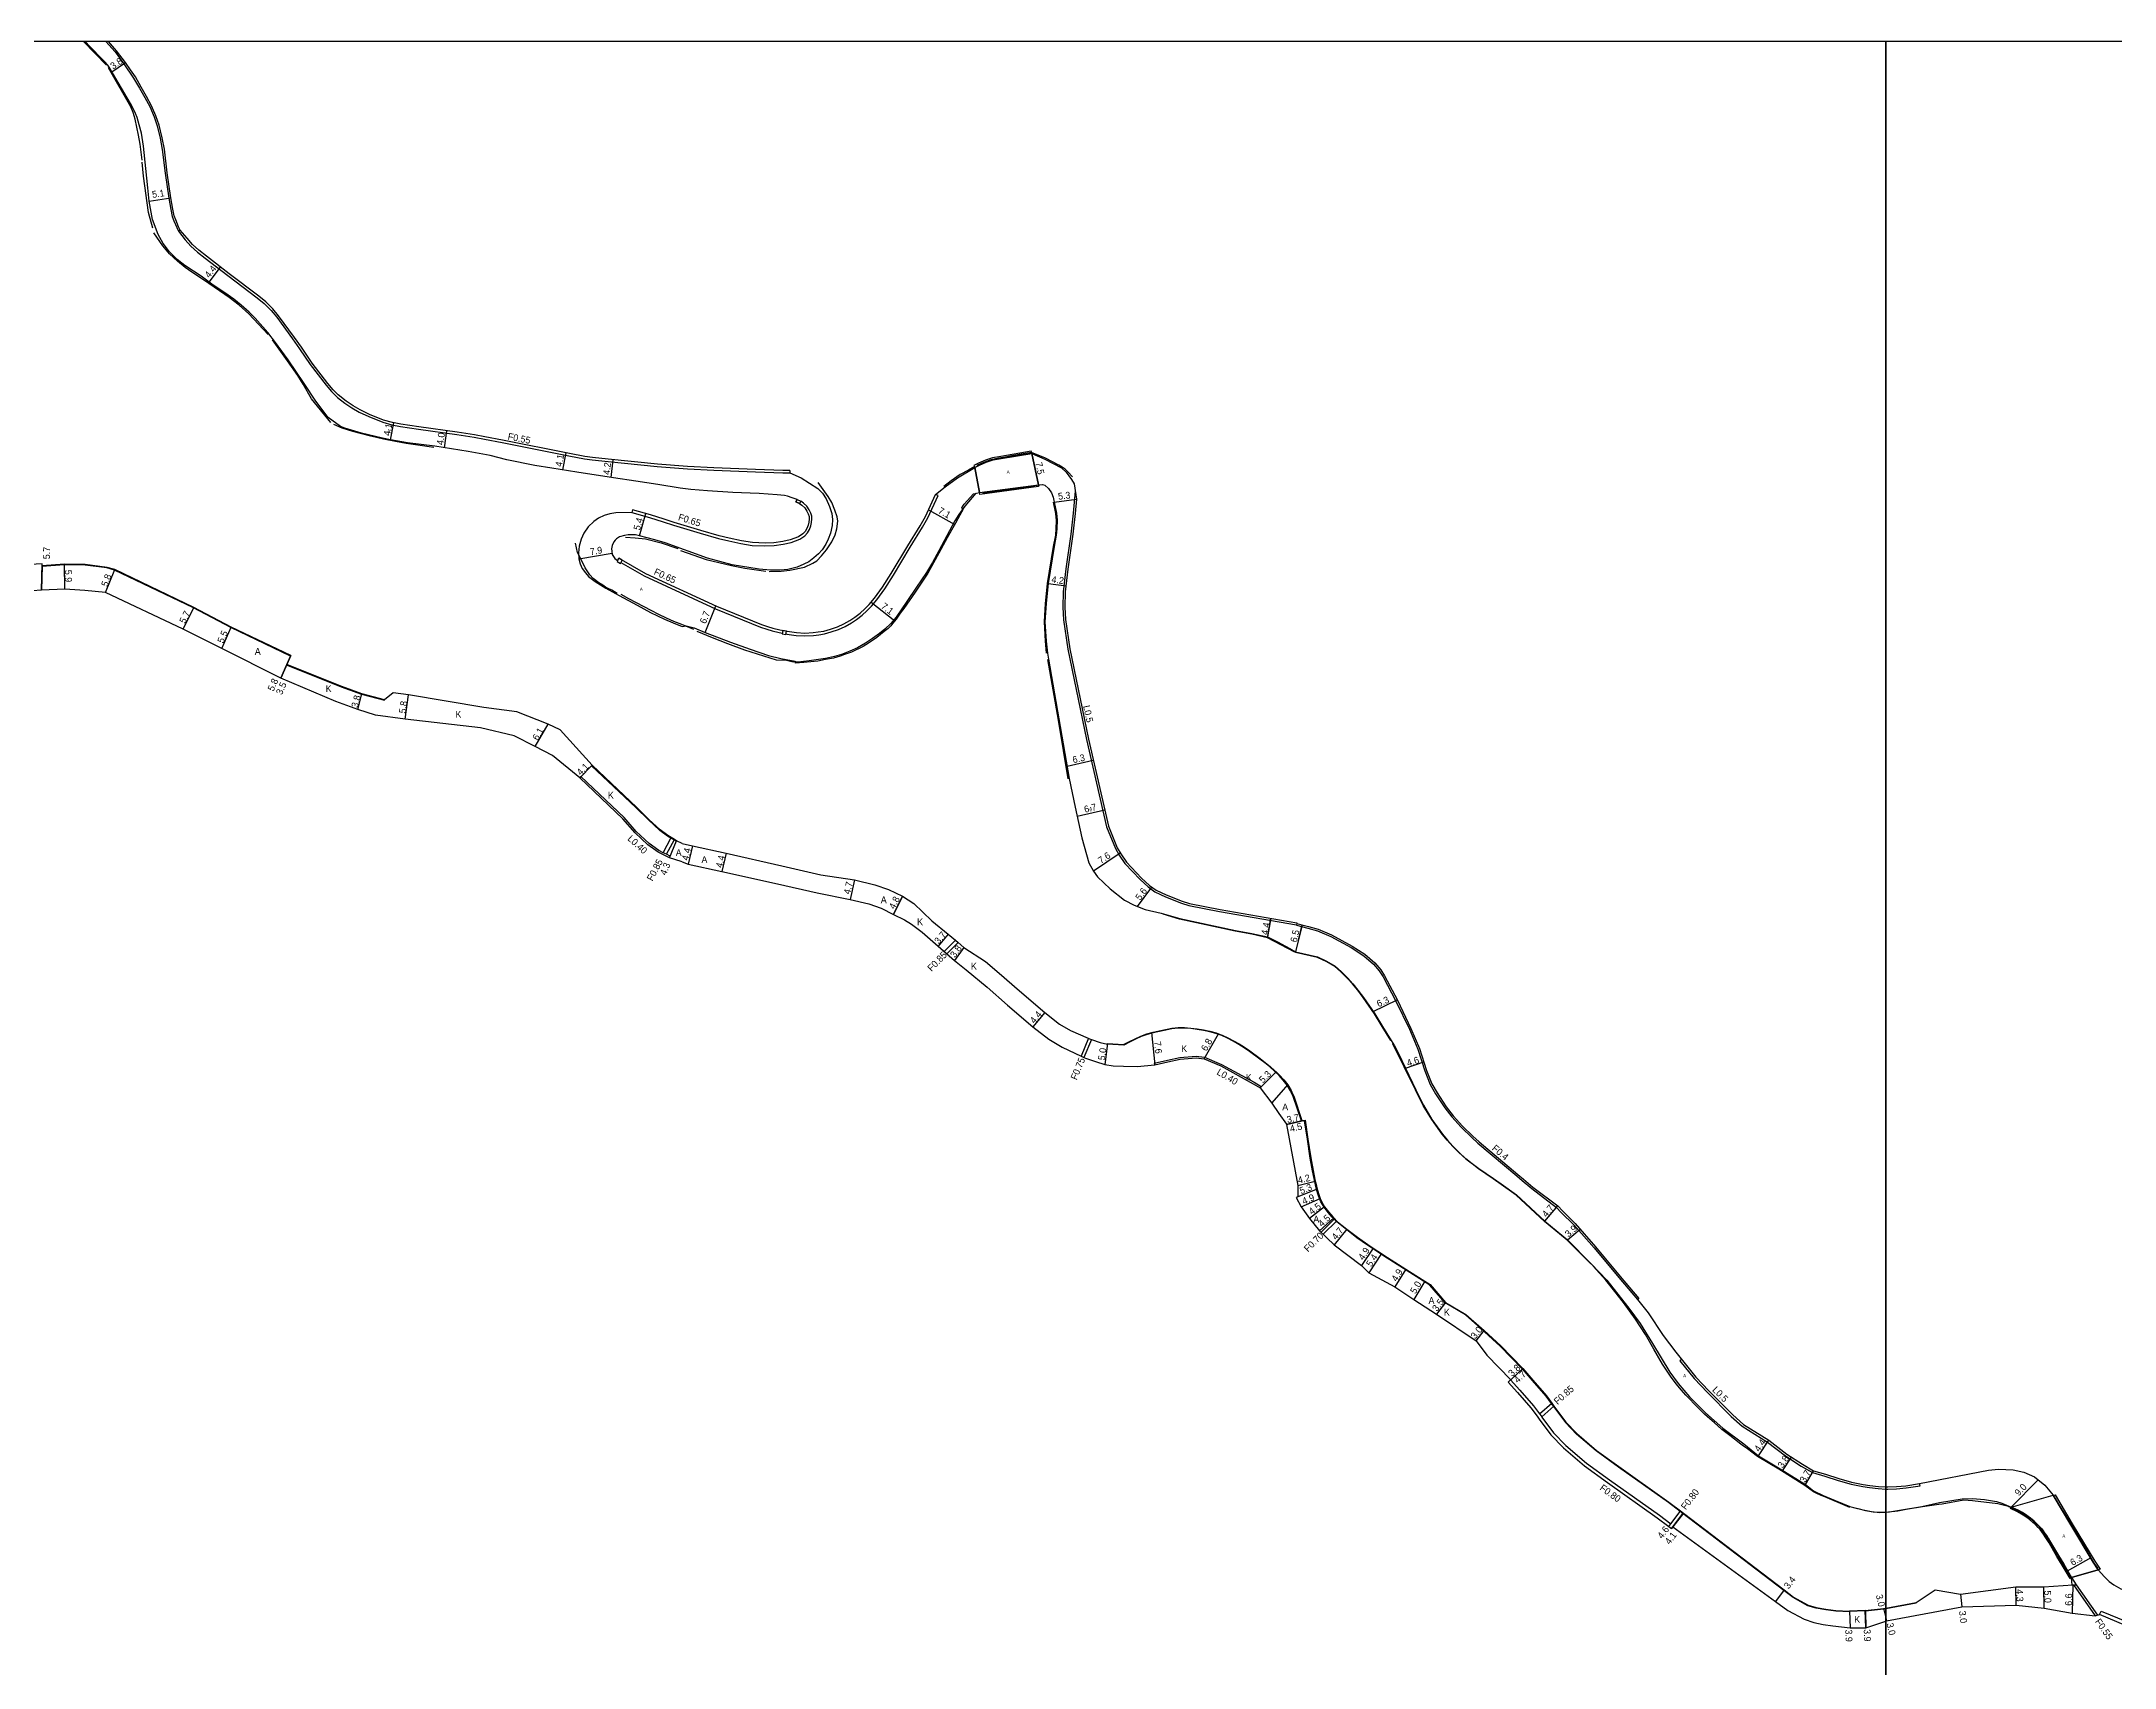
# Model space of a CAD drawing. Header units: metres. Extents: x -28000 to -24000, y -108000 to -105000.
# Drawn here: x -26032.4 to -25546.4, y -105381.3 to -105000 of the extents above; entities that cross this region are included whole.
import ezdxf

# ---------------------------------------------------------------- set-up
doc = ezdxf.new("R2010")
doc.units = ezdxf.units.M
doc.header["$LTSCALE"] = 2.5
for name, color, linetype in [('側溝・桝', 7, 'Continuous'), ('図郭', 7, 'Continuous'), ('幅員', 7, 'Continuous'), ('歩道・分離帯・安全施設', 7, 'Continuous'), ('舗装', 7, 'Continuous'), ('道路', 7, 'Continuous')]:
    doc.layers.add(name, color=color, linetype=linetype)
doc.styles.get("Standard").update_dxf_attribs({"font": ''})
doc.styles.add('YOKO_DECO', font='')
doc.styles.get('Standard').set_extended_font_data('@MS PGothic')
doc.styles.get('YOKO_DECO').set_extended_font_data('MS PGothic')

msp = doc.modelspace()

# ---------------------------------------------------------------- linework, layer by layer
at = {"layer": '側溝・桝'}
for points in [[(-26017.28, -105000), (-26015.12, -105002.47), (-26013.09, -105005.23), (-26010.76, -105008.58), (-26009.37, -105010.98), (-26008.13, -105013.12), (-26006.96, -105015.29), (-26005.97, -105017.64), (-26005.25, -105019.8), (-26004.55, -105022.71), (-26004.03, -105025.37), (-26003.39, -105030.89), (-26002.54, -105036.75), (-26002.07, -105039.44), (-26001.7, -105041.02), (-26001.34, -105042.03), (-26000.66, -105043.66), (-26000.23, -105044.5)], [(-25999.82, -105044.25), (-26000.23, -105044.5), (-25998.67, -105046.5), (-25997.34, -105048.02), (-25995.8, -105049.4), (-25994.02, -105050.8), (-25988.68, -105054.92), (-25981.76, -105060.15), (-25980.14, -105061.48), (-25978.5, -105063.07), (-25977.22, -105064.66), (-25973.49, -105069.76), (-25971.88, -105072.05), (-25969.38, -105075.75), (-25965.65, -105080.59), (-25964.38, -105082.07), (-25962.93, -105083.5), (-25961.22, -105084.83), (-25959.62, -105085.92), (-25957.87, -105086.9), (-25955.64, -105087.96), (-25952.33, -105089.32), (-25950.19, -105089.89), (-25948.22, -105090.29), (-25943.99, -105090.9), (-25934.97, -105092.19), (-25930.91, -105092.78), (-25928.53, -105093.27), (-25924.35, -105094.07), (-25908.7, -105097.21), (-25905.09, -105097.92), (-25903.23, -105098.15), (-25899.54, -105098.52), (-25888, -105099.66), (-25880.9, -105100.22), (-25874.75, -105100.55), (-25864.96, -105100.92), (-25858.57, -105101.15), (-25856.94, -105101.2)], [(-25893.94, -105110.5), (-25889.78, -105111.62), (-25886.58, -105112.62), (-25884.19, -105113.4), (-25877.96, -105115.29), (-25873.61, -105116.58), (-25871.23, -105117.09), (-25868.38, -105117.73), (-25865.73, -105118.17), (-25862.74, -105118.3), (-25860.6, -105118.24), (-25858.45, -105117.92), (-25856.62, -105117.52), (-25854.59, -105116.7), (-25853.42, -105115.95), (-25852.76, -105115.25), (-25852.32, -105114.42), (-25852.01, -105113.58), (-25851.8, -105112.8), (-25851.72, -105111.99), (-25851.78, -105111.33), (-25851.98, -105110.62), (-25852.36, -105109.81), (-25852.95, -105108.96), (-25853.7, -105108.29), (-25854.37, -105107.81)], [(-25857.84, -105138.93), (-25857.63, -105138.97), (-25855.41, -105139.28), (-25853.42, -105139.41), (-25851.36, -105139.3), (-25850.14, -105139.14), (-25848.82, -105138.91), (-25847.2, -105138.48), (-25845.49, -105137.88), (-25843.93, -105137.17), (-25842.46, -105136.35), (-25841.26, -105135.55), (-25839.97, -105134.56), (-25838.84, -105133.54), (-25837.8, -105132.46), (-25836.52, -105130.94), (-25834.63, -105128.33), (-25832.58, -105125.14), (-25828.68, -105118.62), (-25825.79, -105113.91), (-25824.54, -105111.68), (-25822.14, -105106.51), (-25822.74, -105106.23)], [(-25790.02, -105105.45), (-25790.49, -105110.63), (-25791.04, -105115.51), (-25792.19, -105123.68), (-25792.81, -105129.05), (-25792.93, -105132.69), (-25792.77, -105135.62), (-25791.76, -105142.55), (-25787.4, -105163.72), (-25782.65, -105184.18), (-25780.59, -105189.29), (-25779.73, -105190.8), (-25778.37, -105192.8), (-25774.79, -105196.56), (-25772.9, -105198.29), (-25771.32, -105199.46), (-25768.87, -105200.6), (-25765.08, -105202.08), (-25763.36, -105202.62), (-25756.15, -105204.07), (-25738.14, -105207.13)], [(-25896.54, -105122.23), (-25891.03, -105125.34), (-25874.38, -105133.06), (-25863.77, -105137.33), (-25862.33, -105137.81), (-25861.05, -105138.22), (-25859.42, -105138.62), (-25858.67, -105138.77)], [(-25905.88, -105172.37), (-25906.16, -105172.66)], [(-25884.95, -105191.06), (-25885.83, -105190.63), (-25886.59, -105190.25), (-25887.61, -105189.75), (-25889.91, -105188.07), (-25892.92, -105185.3), (-25895.79, -105182), (-25905.88, -105172.37)], [(-25886.59, -105190.25), (-25884.7, -105186.71)], [(-25885.83, -105190.63), (-25883.97, -105187.15)], [(-25885.1, -105191.43), (-25884.95, -105191.06)], [(-25818.1, -105210.76), (-25820.72, -105213.44)], [(-25817.45, -105211.31), (-25820.08, -105214)], [(-25738.09, -105206.87), (-25738.17, -105207.27), (-25735.44, -105207.92), (-25733.18, -105208.54), (-25730.07, -105209.88), (-25725.31, -105212.5), (-25722.32, -105214.41), (-25720.07, -105216.37), (-25718.73, -105217.93), (-25717.84, -105219.33), (-25714.84, -105225.03), (-25711.67, -105231.67), (-25709.7, -105236.31), (-25708.01, -105241.43), (-25706.79, -105244.6), (-25705.52, -105246.77), (-25703.36, -105250.11), (-25701.73, -105252.19), (-25699.51, -105254.63), (-25697.05, -105257.01), (-25695.6, -105258.34), (-25686.49, -105266.01), (-25685.2, -105267.1), (-25683, -105268.98), (-25677.14, -105273.44), (-25676.05, -105274.61), (-25673.08, -105277.5), (-25668.38, -105282.95), (-25662.55, -105289.86), (-25658.21, -105295.03)], [(-25786.93, -105233.78), (-25788.65, -105237.93)], [(-25786.23, -105234.03), (-25787.97, -105238.25)], [(-25771.48, -105239.62), (-25768.4, -105238.88), (-25765.47, -105238.29), (-25761.66, -105237.94), (-25759.67, -105238.23), (-25755.73, -105239.91), (-25748.07, -105244.09)], [(-25771.48, -105239.62), (-25771.38, -105240.01)], [(-25748.06, -105244.1), (-25746.42, -105245.08)], [(-25746.42, -105245.08), (-25746.62, -105245.42)], [(-25732.37, -105279.26), (-25729.19, -105276.1)], [(-25731.86, -105279.74), (-25728.69, -105276.6)], [(-25647.84, -105309.08), (-25648.23, -105309.4), (-25644.87, -105313.56), (-25641.81, -105316.81), (-25636.21, -105322.46), (-25633.65, -105324.75), (-25627.68, -105328.46), (-25623.46, -105331.73), (-25619.79, -105334.11), (-25617.18, -105335.63), (-25614.26, -105336.44), (-25611.12, -105337.51), (-25608.12, -105338.32), (-25605.38, -105338.89), (-25603.76, -105339.12), (-25601.73, -105339.37), (-25600, -105339.47)], [(-25687.94, -105313.9), (-25685.76, -105316.3), (-25682.57, -105319.94), (-25681.13, -105321.88), (-25681.09, -105321.94), (-25680.63, -105322.57), (-25680.58, -105322.63), (-25677.89, -105326.27), (-25675.02, -105329.24), (-25670.15, -105333.4), (-25664.74, -105337.3), (-25653.07, -105345.59), (-25650.38, -105347.64)], [(-25681.13, -105321.88), (-25678.28, -105319.35)], [(-25680.63, -105322.57), (-25677.78, -105320.03)], [(-25600, -105339.47), (-25599.49, -105339.5), (-25597.43, -105339.42), (-25595.22, -105339.22), (-25591.95, -105338.71), (-25592.04, -105338.21)], [(-25650.86, -105348.27), (-25650.38, -105347.64), (-25648.17, -105344.73), (-25648.07, -105344.62)], [(-25649.92, -105348.36), (-25647.53, -105345.22), (-25647.44, -105345.1)], [(-25555.99, -105361.96), (-25550.88, -105369.21)], [(-25555.34, -105361.92), (-25550.32, -105369.05)], [(-25549.9, -105368.92), (-25549.46, -105368.09), (-25543.58, -105370.57), (-25539, -105371.43), (-25536.33, -105371.77), (-25530.98, -105372.32), (-25523.74, -105373.22)]]:
    msp.add_lwpolyline(points, dxfattribs=at)
for points in [[(-25854.63, -105108.39), (-25855.47, -105108), (-25855.2, -105107.43), (-25854.37, -105107.81)], [(-25896.99, -105121.21), (-25897.43, -105121.98), (-25896.64, -105122.42), (-25896.21, -105121.65)], [(-25858.54, -105138.11), (-25858.71, -105138.95), (-25857.88, -105139.11), (-25857.71, -105138.27)]]:
    msp.add_lwpolyline(points, close=True, dxfattribs=at)
at = {"layer": '図郭'}
for points in [[(-26400, -105600), (-25600, -105600), (-25600, -105000), (-26400, -105000)], [(-25600, -105600), (-24800, -105600), (-24800, -105000), (-25600, -105000)]]:
    msp.add_lwpolyline(points, close=True, dxfattribs=at)
at = {"layer": '幅員'}
for points in [[(-26015.87, -105007.11), (-26012.7, -105004.95)], [(-26007.09, -105037.42), (-26002.07, -105036.69)], [(-25993.06, -105056.42), (-25990.36, -105052.92)], [(-25950.54, -105093.44), (-25949.73, -105089.42)], [(-25937.9, -105095.3), (-25937.32, -105091.29)], [(-25910.13, -105100.49), (-25909.33, -105096.51)], [(-25898.78, -105102.24), (-25898.37, -105098.08)], [(-25800.18, -105096.66), (-25798.65, -105104)], [(-25794.95, -105108.04), (-25789.71, -105107.36)], [(-25892.15, -105115.93), (-25890.69, -105110.72)], [(-25824.42, -105109.84), (-25818.26, -105113.27)], [(-26032.35, -105128.67), (-26032.22, -105122.48)], [(-26032.23, -105122.97), (-26032.35, -105128.67)], [(-26026.89, -105128.48), (-26027, -105122.58)], [(-26017.33, -105129.25), (-26015.19, -105123.86)], [(-25906.4, -105121.36), (-25898.6, -105120.04)], [(-25796.36, -105127.15), (-25792.17, -105127.63)], [(-25999.16, -105137.81), (-25996.62, -105132.71)], [(-25876.8, -105138.57), (-25874.3, -105132.38)], [(-25837.88, -105131.52), (-25832.29, -105135.88)], [(-25990.11, -105142.37), (-25987.9, -105137.33)], [(-25973.93, -105144.03), (-25976.26, -105149.34)], [(-25976.26, -105149.34), (-25974.85, -105146.13)], [(-25958.2, -105156.68), (-25957.22, -105153.01)], [(-25947.07, -105158.97), (-25946.28, -105153.22)], [(-25916.63, -105165.36), (-25913.59, -105160.07)], [(-25906.16, -105172.66), (-25903.29, -105169.74)], [(-25791.92, -105169.98), (-25785.79, -105168.56)], [(-25789.58, -105181.72), (-25783.09, -105180.21)], [(-25885.1, -105191.43), (-25883.49, -105187.45)], [(-25879.75, -105188.66), (-25880.77, -105192.94)], [(-25871.82, -105190.39), (-25872.82, -105194.67)], [(-25779.47, -105190.34), (-25785.76, -105194.6)], [(-25841.73, -105196.61), (-25842.77, -105201.2)], [(-25830.48, -105200.41), (-25832.63, -105204.71)], [(-25775.42, -105202.85), (-25772.07, -105198.31)], [(-25744.17, -105205.62), (-25744.91, -105209.96)], [(-25744.86, -105209.64), (-25744.17, -105205.62)], [(-25819.78, -105209.35), (-25822.15, -105212.19)], [(-25736.84, -105207.17), (-25738.35, -105213.49)], [(-25737.62, -105210.44), (-25736.84, -105207.17)], [(-25816.09, -105212.45), (-25818.32, -105215.54)], [(-25720.15, -105227.48), (-25714.5, -105224.79)], [(-25797.16, -105227.73), (-25799.98, -105231.1)], [(-25782.41, -105234.98), (-25783.1, -105239.93)], [(-25772.16, -105232.45), (-25771.38, -105240.01)], [(-25759.78, -105238.62), (-25756.4, -105232.73)], [(-25712.61, -105240.74), (-25708.28, -105239.31)], [(-25746.62, -105245.42), (-25742.88, -105241.67)], [(-25740.5, -105253.88), (-25736.9, -105253.02)], [(-25740.48, -105253.99), (-25736.1, -105252.94)], [(-25733.28, -105269.14), (-25738.2, -105271.1)], [(-25737.79, -105268.3), (-25733.72, -105267.25)], [(-25737.06, -105273.29), (-25732.57, -105271.34)], [(-25731.54, -105273.32), (-25735.12, -105276.04)], [(-25679.9, -105276.64), (-25676.87, -105273.05)], [(-25729.39, -105275.9), (-25732.71, -105278.93)], [(-25726.34, -105278.51), (-25729.28, -105282.18)], [(-25674.58, -105281.04), (-25671.66, -105278.52)], [(-25720.18, -105282.98), (-25722.91, -105287.05)], [(-25718.21, -105284.27), (-25721.14, -105288.81)], [(-25712.47, -105287.93), (-25715.06, -105292.09)], [(-25708.07, -105290.71), (-25710.65, -105295)], [(-25703.17, -105295.71), (-25705.28, -105298.5)], [(-25695.99, -105304.69), (-25694.14, -105302.32)], [(-25685.11, -105311.22), (-25688.52, -105314.45)], [(-25685.11, -105311.22), (-25687.87, -105313.83)], [(-25629.86, -105331.7), (-25627.4, -105328.05)], [(-25624.17, -105335.19), (-25622.11, -105332)], [(-25618.8, -105338.4), (-25616.93, -105335.21)], [(-25570.57, -105343.73), (-25564.28, -105337.3)], [(-25647.44, -105345.1), (-25650.23, -105348.76)], [(-25647.44, -105345.1), (-25649.92, -105348.36)], [(-25557.37, -105358.67), (-25551.87, -105355.55)], [(-25556.14, -105361.97), (-25556.27, -105368.57)], [(-25623.81, -105363.13), (-25625.86, -105365.84)], [(-25582.47, -105364.14), (-25582.13, -105367.12)], [(-25569.4, -105366.74), (-25569.53, -105362.44)], [(-25562.83, -105367.39), (-25562.96, -105362.39)], [(-25608.48, -105368.11), (-25608.36, -105372.01)], [(-25604.77, -105368.14), (-25604.66, -105372.04)], [(-25600.51, -105367.5), (-25600, -105369.72)], [(-25600, -105369.72), (-25599.84, -105370.42)]]:
    msp.add_lwpolyline(points, dxfattribs=at)
at = {"layer": '歩道・分離帯・安全施設'}
for points in [[(-26017.11, -105005.58), (-26022.54, -105000)], [(-26008.73, -105027.82), (-26009.23, -105024.06), (-26009.6, -105021.94), (-26010.4, -105018.22), (-26010.87, -105016.63), (-26011.42, -105015.32), (-26016.68, -105006.17)], [(-26006.22, -105043.78), (-26007.25, -105040.11), (-26008.45, -105031.56), (-26008.76, -105028.3)], [(-25979.22, -105068.69), (-25983.71, -105063.91), (-25986.03, -105061.81), (-25988.36, -105060.04), (-25990.62, -105058.45), (-25994.41, -105055.91), (-25997.11, -105054.13), (-25998.64, -105053.01), (-26000.49, -105051.53), (-26002.31, -105049.78), (-26003.89, -105047.92), (-26006.05, -105044.85)], [(-25964.49, -105089.37), (-25969.03, -105083.84), (-25971.03, -105080.36), (-25972.28, -105078.37), (-25974.67, -105074.87), (-25977.39, -105071.09), (-25978.21, -105069.97)], [(-25940.41, -105095.21), (-25944.09, -105094.69), (-25946.86, -105094.25), (-25949.38, -105093.82), (-25952.14, -105093.28), (-25955.11, -105092.55), (-25959.39, -105091.48), (-25961.88, -105090.7), (-25963.84, -105089.85)], [(-25813.57, -105099.71), (-25814.99, -105100.51), (-25817.02, -105101.59), (-25819.1, -105103.02), (-25820.82, -105104.39)], [(-25800.26, -105096.39), (-25802.24, -105096.7), (-25804.92, -105097.19), (-25806.44, -105097.46), (-25807.95, -105097.7), (-25809.76, -105098.11), (-25811.48, -105098.75), (-25813.1, -105099.47)], [(-25790.68, -105102.11), (-25791.7, -105101.03), (-25792.4, -105100.34), (-25793.09, -105099.83), (-25793.87, -105099.36), (-25796.96, -105097.74), (-25800.26, -105096.39)], [(-25861.79, -105124.3), (-25858.95, -105124.2), (-25856.95, -105123.99), (-25853.51, -105123.25), (-25851.56, -105122.36), (-25850.62, -105121.8), (-25849.51, -105120.66), (-25848.29, -105119.25), (-25847.07, -105117.37), (-25846.26, -105115.68), (-25845.86, -105114.32), (-25845.65, -105112.53), (-25845.8, -105111.49), (-25846.33, -105109.91), (-25847.1, -105108.15), (-25847.91, -105106.71), (-25850.29, -105103.4)], [(-25811.65, -105105.85), (-25799.45, -105104.35)], [(-25813.3, -105105.94), (-25815.9, -105109.02), (-25817.32, -105110.95), (-25818.22, -105112.45), (-25822.02, -105119.46), (-25823.5, -105122.19), (-25824.91, -105124.56), (-25827.19, -105127.98), (-25829.51, -105131.31), (-25832.02, -105134.98), (-25833.21, -105136.46), (-25834.66, -105137.86), (-25835.91, -105138.87), (-25837.56, -105140.05), (-25839.17, -105141.13), (-25841.06, -105142.17), (-25842.83, -105143), (-25844.78, -105143.73), (-25846.46, -105144.22), (-25848.56, -105144.68), (-25852.37, -105145.27), (-25854.36, -105145.48), (-25856.15, -105145.57), (-25857.73, -105145.21), (-25860.06, -105145.08), (-25867.44, -105142.74), (-25871.47, -105141.28), (-25875.08, -105139.85), (-25878.66, -105138.34)], [(-25796.73, -105143.47), (-25797.01, -105140.65), (-25797.25, -105136.14), (-25796.96, -105131.82), (-25796.5, -105127.14), (-25795.12, -105118.41), (-25794.59, -105115.81), (-25794.47, -105114.31), (-25794.43, -105112.32), (-25794.59, -105110.7), (-25795.1, -105108.08)], [(-25897.36, -105129.43), (-25898.67, -105128.7), (-25899.49, -105128.32), (-25900.14, -105127.94), (-25900.74, -105127.52), (-25901.72, -105126.93), (-25903.01, -105125.97), (-25903.82, -105125.06), (-25904.87, -105123.44), (-25905.7, -105121.78), (-25906.66, -105119.88), (-25907.16, -105117.65)], [(-25895.43, -105116.27), (-25893.21, -105116.41), (-25890.74, -105116.67), (-25887.06, -105117.59), (-25883.17, -105118.9)], [(-25973.99, -105144.16), (-25974, -105144.16), (-25987.97, -105137.46), (-25996.69, -105132.84), (-26015.25, -105124), (-26017.02, -105123.47), (-26022.1, -105122.79), (-26026.99, -105122.73), (-26032.24, -105123.13)], [(-25882.58, -105119.39), (-25876.54, -105121.48), (-25870.63, -105122.89), (-25867.44, -105123.5), (-25862.54, -105124.23)], [(-25879.41, -105137.87), (-25882.23, -105136.76), (-25884.12, -105136.01), (-25885.82, -105135.22), (-25887.63, -105134.39), (-25889.42, -105133.47), (-25894.64, -105130.69), (-25896.45, -105129.72)], [(-25951.87, -105154.55), (-25957.27, -105153.15), (-25962.02, -105151.4), (-25974.91, -105146.27)], [(-25791.68, -105172.93), (-25793.92, -105159.15), (-25796.42, -105144.91)], [(-25883.55, -105187.58), (-25885.57, -105186.35), (-25887.4, -105185.01), (-25890.05, -105182.57), (-25893, -105179.66), (-25903.39, -105169.84)], [(-25738.55, -105213.55), (-25744.94, -105210.19), (-25748.61, -105209.32), (-25752.48, -105208.66), (-25765.54, -105205.81), (-25769.43, -105204.66)], [(-25716.03, -105234.3), (-25718.01, -105231.03), (-25719.86, -105228.05), (-25722.48, -105224.22), (-25723.79, -105222.51), (-25724.98, -105221.04), (-25726.15, -105219.77), (-25727.76, -105218.16), (-25729.15, -105216.92), (-25731, -105215.84), (-25733.21, -105214.81), (-25738.36, -105213.66)], [(-25739.37, -105246.42), (-25739.54, -105246.06), (-25740.32, -105244.8), (-25741.23, -105243.62), (-25742.22, -105242.51), (-25743.29, -105241.48), (-25744.42, -105240.5), (-25745.58, -105239.56), (-25746.76, -105238.63), (-25749.16, -105236.85), (-25750.4, -105236), (-25751.66, -105235.2), (-25752.95, -105234.46), (-25754.28, -105233.77), (-25755.63, -105233.15), (-25757.04, -105232.66), (-25758.47, -105232.27), (-25759.94, -105231.96), (-25761.41, -105231.71), (-25762.89, -105231.51), (-25764.37, -105231.39), (-25765.86, -105231.4), (-25767.33, -105231.56), (-25768.8, -105231.84), (-25770.26, -105232.16), (-25771.72, -105232.49), (-25773.17, -105232.86), (-25774.56, -105233.38), (-25775.91, -105234.01), (-25777.25, -105234.67), (-25778.63, -105235.37), (-25782.43, -105235.13)], [(-25669.1, -105286.65), (-25674.64, -105281.08), (-25679.96, -105276.71), (-25686.61, -105270.57), (-25690.16, -105268.07), (-25692.03, -105266.76), (-25695.43, -105264.36), (-25698.45, -105262.05), (-25700.09, -105260.54), (-25701.49, -105259.13), (-25702.79, -105257.67), (-25703.96, -105256.25), (-25706.42, -105252.8), (-25708.42, -105249.51), (-25710.24, -105245.89), (-25715.56, -105235.09)], [(-25685.21, -105311.32), (-25690.36, -105305.97), (-25694.89, -105301.85), (-25698.52, -105298.66), (-25703.27, -105295.82), (-25706.88, -105291.64), (-25717.75, -105284.75), (-25721.52, -105282.28), (-25723.96, -105280.54), (-25725.15, -105279.62), (-25727.53, -105277.78), (-25728.69, -105276.82), (-25729.76, -105275.74), (-25730.72, -105274.59), (-25731.66, -105273.4), (-25732.43, -105272.09), (-25733, -105270.68), (-25733.41, -105269.23), (-25733.77, -105267.77), (-25734.4, -105264.83), (-25734.91, -105261.87), (-25735.59, -105257.42), (-25736.23, -105253.1), (-25736.97, -105253.15), (-25738.9, -105247.4), (-25739.37, -105246.42)], [(-25608.39, -105343.84), (-25614.29, -105341.31), (-25615.11, -105340.96), (-25616.13, -105340.5), (-25616.93, -105340.13), (-25618.93, -105338.62), (-25625.09, -105334.85), (-25630.08, -105331.85), (-25632.4, -105330.04), (-25633.36, -105329.43), (-25633.98, -105328.99), (-25636.57, -105326.9), (-25638.4, -105325.49), (-25639.33, -105324.69), (-25640.14, -105323.99), (-25641.24, -105323.02), (-25642.5, -105321.89), (-25643.94, -105320.46), (-25646.82, -105317.5), (-25647.87, -105316.31), (-25649.1, -105314.81), (-25650.47, -105312.98), (-25652.34, -105310.17), (-25654.39, -105306.66), (-25656.33, -105303.27), (-25658.63, -105299.61), (-25661.5, -105295.7), (-25663.54, -105293.12), (-25665.65, -105290.52), (-25668.56, -105287.23)], [(-25685.21, -105311.32), (-25682.86, -105314.06), (-25679.67, -105317.73), (-25678.4, -105319.44), (-25677.9, -105320.12), (-25675.09, -105323.91)], [(-25608.49, -105368.26), (-25611.69, -105368.09), (-25614.03, -105367.83), (-25616.33, -105367.41), (-25618.22, -105366.84), (-25621.67, -105364.94), (-25623.9, -105363.24), (-25647.53, -105345.22), (-25648.17, -105344.73), (-25650.9, -105342.65), (-25662.62, -105334.33), (-25667.9, -105330.53), (-25672.52, -105326.58), (-25675.09, -105323.91)], [(-25571.54, -105343.49), (-25573.74, -105342.92), (-25579.62, -105342.21), (-25581.66, -105342.12), (-25586.74, -105343.01), (-25587.57, -105343.11), (-25591.38, -105343.69), (-25595.18, -105344.31), (-25597.15, -105344.64), (-25599.31, -105344.92), (-25600, -105344.95)], [(-25550.27, -105358), (-25551.13, -105356.85), (-25552.79, -105353.94), (-25557.76, -105345.7), (-25560.79, -105340.72)], [(-25600, -105344.95), (-25601.38, -105345.02), (-25603.36, -105344.85), (-25605.31, -105344.42), (-25607.54, -105343.89)], [(-25556.27, -105361.98), (-25556.45, -105360.37), (-25557.86, -105357.99), (-25558.46, -105357), (-25560.53, -105353.5), (-25561.73, -105351.47), (-25562.87, -105349.71), (-25563.89, -105348.45), (-25565.24, -105347.12), (-25566.83, -105345.86), (-25568.66, -105344.71), (-25571.32, -105343.54)], [(-25592.83, -105366.21), (-25600, -105367.55)], [(-25600, -105367.55), (-25600.49, -105367.64), (-25604.77, -105368.14)]]:
    msp.add_lwpolyline(points, dxfattribs=at)
at = {"layer": '舗装'}
for points in [[(-25798.65, -105104), (-25800.18, -105096.66)], [(-25812.44, -105105.81), (-25813.54, -105099.91)], [(-25974.85, -105146.13), (-25976.26, -105149.34)], [(-25885.1, -105191.43), (-25883.49, -105187.45)], [(-25832.63, -105204.71), (-25830.48, -105200.41)], [(-25741.68, -105246.42), (-25740.2, -105244.71)], [(-25743.91, -105249.01), (-25741.68, -105246.42)], [(-25703.27, -105295.82), (-25705.28, -105298.5)], [(-25570.57, -105343.73), (-25560.72, -105340.95)], [(-25556.44, -105360.25), (-25550.18, -105358.39)]]:
    msp.add_lwpolyline(points, dxfattribs=at)
at = {"layer": '道路'}
for points in [[(-25962.29, -105090.28), (-25965.14, -105088.22), (-25968.07, -105084.37), (-25970.75, -105080.21), (-25974.49, -105074.65), (-25977.5, -105070.58), (-25979.28, -105068.28), (-25982.3, -105064.86), (-25983.68, -105063.52), (-25985.55, -105061.83), (-25987.28, -105060.42), (-25989.36, -105058.94), (-25992.1, -105057.13), (-25994.93, -105055.06), (-25998.73, -105052.52), (-26000.56, -105051.17), (-26002.35, -105049.32), (-26003.83, -105047.4), (-26004.97, -105045.25), (-26006.32, -105041.73), (-26007.09, -105037.42), (-26007.45, -105034.34), (-26007.86, -105029.79), (-26008.43, -105024.55), (-26008.92, -105021.53), (-26009.43, -105019.55), (-26009.93, -105017.87), (-26010.29, -105016.9), (-26010.55, -105016.32), (-26011.49, -105014.55), (-26016.51, -105006.03), (-26016.84, -105005.55), (-26017.62, -105004.69), (-26018.05, -105004.23), (-26020.95, -105001.24), (-26022.15, -105000)], [(-25856.91, -105100.65), (-25858.56, -105100.6), (-25864.94, -105100.37), (-25874.72, -105099.99), (-25880.87, -105099.67), (-25887.95, -105099.1), (-25899.48, -105097.97), (-25903.17, -105097.59), (-25905, -105097.37), (-25908.58, -105096.66), (-25924.24, -105093.53), (-25928.42, -105092.72), (-25930.82, -105092.24), (-25934.89, -105091.64), (-25943.91, -105090.35), (-25948.12, -105089.74), (-25950.07, -105089.35), (-25952.15, -105088.79), (-25955.42, -105087.45), (-25957.61, -105086.4), (-25959.32, -105085.45), (-25960.9, -105084.38), (-25962.82, -105082.88), (-25963.97, -105081.7), (-25965.22, -105080.24), (-25968.93, -105075.43), (-25971.42, -105071.73), (-25973.04, -105069.43), (-25976.78, -105064.32), (-25978.09, -105062.7), (-25979.76, -105061.07), (-25981.41, -105059.71), (-25988.34, -105054.48), (-25993.68, -105050.36), (-25995.44, -105048.98), (-25996.94, -105047.63), (-25998.24, -105046.15), (-25999.82, -105044.25), (-26000.23, -105043.44), (-26000.89, -105041.86), (-26001.24, -105040.89), (-26001.6, -105039.35), (-26002.07, -105036.67), (-26002.92, -105030.83), (-26003.55, -105025.3), (-26004.08, -105022.61), (-26004.79, -105019.67), (-26005.52, -105017.47), (-26006.53, -105015.08), (-26007.71, -105012.89), (-26008.96, -105010.73), (-26010.35, -105008.32), (-26011.5, -105006.67), (-26012.7, -105004.95), (-26014.74, -105002.17), (-26016.64, -105000)], [(-25855.2, -105107.43), (-25856.33, -105106.99), (-25857.43, -105106.67), (-25858.2, -105106.51), (-25859.9, -105106.31), (-25864.1, -105106.02), (-25866.23, -105105.95), (-25870.31, -105105.75), (-25876.25, -105105.36), (-25880.11, -105105.08), (-25882.64, -105104.79), (-25887.87, -105103.94), (-25893.01, -105103.13), (-25898.26, -105102.32), (-25906.82, -105101.01), (-25912.72, -105100.09), (-25916.69, -105099.46), (-25923.26, -105098.1), (-25927.14, -105097.13), (-25932.34, -105096.19), (-25940.15, -105094.94), (-25946.55, -105094.12), (-25950.54, -105093.44), (-25952.4, -105093.04), (-25957.32, -105091.84), (-25961.25, -105090.67), (-25962.29, -105090.28)], [(-25856.91, -105100.65), (-25856.94, -105101.2), (-25854.26, -105102.35), (-25850.36, -105104.83), (-25849.28, -105105.94), (-25848.39, -105107.27), (-25847.58, -105109.07), (-25847.09, -105110.74), (-25846.94, -105112.09), (-25847.02, -105113.55), (-25847.42, -105115.28), (-25847.95, -105116.71), (-25848.51, -105117.93), (-25849.36, -105119.19), (-25850.2, -105120.19), (-25851.27, -105121.12), (-25852.44, -105122.04), (-25853.61, -105122.61), (-25855.23, -105123.28), (-25857.38, -105123.83), (-25859.17, -105124.01), (-25861.42, -105124.02), (-25864.12, -105123.75), (-25870.41, -105122.72), (-25876.25, -105121.17), (-25886.18, -105117.55), (-25888.56, -105116.88), (-25892.15, -105115.93), (-25893.11, -105115.73), (-25893.92, -105115.68), (-25894.8, -105115.7), (-25895.69, -105115.84), (-25896.82, -105116.17), (-25897.55, -105116.63), (-25897.84, -105116.92), (-25898.16, -105117.36), (-25898.56, -105118.2), (-25898.73, -105118.96), (-25898.68, -105119.56), (-25898.56, -105120.28), (-25898.29, -105120.8), (-25897.95, -105121.25), (-25897.28, -105121.72), (-25896.99, -105121.21), (-25890.72, -105124.75), (-25874.12, -105132.45), (-25863.54, -105136.71), (-25862.13, -105137.17), (-25860.87, -105137.57), (-25859.28, -105137.97), (-25857.52, -105138.31), (-25855.34, -105138.61), (-25853.42, -105138.74), (-25851.42, -105138.63), (-25850.24, -105138.48), (-25848.97, -105138.26), (-25847.4, -105137.84), (-25845.74, -105137.26), (-25844.23, -105136.57), (-25842.81, -105135.78), (-25841.65, -105135.01), (-25840.4, -105134.05), (-25839.3, -105133.06), (-25838.3, -105132.01), (-25837.05, -105130.53), (-25835.18, -105127.96), (-25833.15, -105124.78), (-25829.25, -105118.27), (-25826.36, -105113.57), (-25825.13, -105111.38), (-25822.74, -105106.23), (-25820.48, -105104.47), (-25817.61, -105102.3), (-25813.54, -105099.91), (-25812.44, -105099.35), (-25810.9, -105098.65), (-25809.28, -105098.14), (-25807.38, -105097.81), (-25800.18, -105096.66), (-25797.1, -105097.98), (-25793.23, -105099.96), (-25792.15, -105100.99), (-25790.9, -105102.72), (-25790.28, -105103.77), (-25789.71, -105107.36), (-25790.01, -105110.68), (-25790.57, -105115.57), (-25791.72, -105123.74), (-25792.34, -105129.09), (-25792.46, -105132.68), (-25792.3, -105135.57), (-25791.29, -105142.46), (-25786.93, -105163.62), (-25782.2, -105184.04), (-25780.16, -105189.08), (-25779.33, -105190.55), (-25778, -105192.5), (-25774.46, -105196.22), (-25772.59, -105197.92), (-25771.07, -105199.05), (-25768.69, -105200.16), (-25764.93, -105201.64), (-25763.24, -105202.16), (-25756.06, -105203.6), (-25738.04, -105206.66), (-25738.09, -105206.87), (-25735.34, -105207.53), (-25733.05, -105208.16), (-25729.89, -105209.52), (-25725.1, -105212.15), (-25722.08, -105214.08), (-25719.79, -105216.09), (-25718.4, -105217.68), (-25717.49, -105219.13), (-25714.47, -105224.85), (-25711.3, -105231.5), (-25709.32, -105236.16), (-25707.63, -105241.29), (-25706.42, -105244.43), (-25705.18, -105246.56), (-25703.03, -105249.88), (-25701.42, -105251.92), (-25699.22, -105254.35), (-25696.77, -105256.72), (-25695.34, -105258.03), (-25686.23, -105265.7), (-25684.94, -105266.79), (-25682.74, -105268.68), (-25676.87, -105273.05), (-25675.67, -105274.3), (-25672.79, -105277.21), (-25668.07, -105282.69), (-25662.24, -105289.6), (-25657.9, -105294.77), (-25658.21, -105295.03), (-25655.65, -105298.12), (-25652.2, -105303.48), (-25649.23, -105307.36), (-25644.49, -105313.23), (-25641.45, -105316.46), (-25635.86, -105322.09), (-25633.33, -105324.35), (-25627.4, -105328.05), (-25623.17, -105331.31), (-25619.54, -105333.67), (-25616.93, -105335.21), (-25614.1, -105335.96), (-25610.97, -105337.02), (-25608, -105337.83), (-25605.29, -105338.39), (-25603.69, -105338.62), (-25601.69, -105338.87), (-25600, -105338.96)], [(-25816.32, -105109.86), (-25816.58, -105109.34), (-25816.04, -105108.5), (-25813.88, -105106.07), (-25812.44, -105105.81), (-25797.67, -105103.87), (-25797.1, -105104.04), (-25796.26, -105104.82), (-25795.58, -105105.82), (-25795.19, -105106.91), (-25794.95, -105108.04), (-25794.43, -105110.64), (-25794.25, -105112.3), (-25794.34, -105114.33), (-25794.48, -105115.82), (-25794.98, -105118.45), (-25796.36, -105127.15), (-25796.85, -105131.82), (-25797.12, -105136.14), (-25796.83, -105140.62), (-25796.53, -105143.43), (-25796.26, -105144.9), (-25791.42, -105172.82), (-25790.06, -105179.57), (-25788.47, -105186.75), (-25786.82, -105192.61), (-25785.76, -105194.6), (-25784.75, -105195.92), (-25781.83, -105198.72), (-25778.44, -105201.37), (-25776.2, -105202.54), (-25773.63, -105203.54), (-25769.85, -105204.42), (-25765.52, -105205.66), (-25752.45, -105208.49), (-25748.6, -105209.17), (-25744.91, -105209.96), (-25742.61, -105211.15), (-25739.67, -105212.74), (-25738.35, -105213.49), (-25733.2, -105214.7), (-25731.07, -105215.66), (-25729.09, -105216.87), (-25727.7, -105218.11), (-25726.1, -105219.7), (-25724.92, -105220.98), (-25723.74, -105222.47), (-25722.43, -105224.18), (-25719.78, -105228.01), (-25717.95, -105231), (-25715.92, -105234.26), (-25715.13, -105235.57), (-25714.25, -105237.3), (-25710.17, -105245.85), (-25708.38, -105249.49), (-25706.39, -105252.78), (-25703.92, -105256.22), (-25702.74, -105257.64), (-25701.45, -105259.09), (-25700.06, -105260.5), (-25698.43, -105262.02), (-25695.4, -105264.31), (-25691.96, -105266.64), (-25690.13, -105267.91), (-25686.54, -105270.48), (-25679.9, -105276.64), (-25674.58, -105281.04), (-25669.09, -105286.64), (-25665.41, -105290.53), (-25660.21, -105297.05), (-25657.56, -105300.66), (-25654.69, -105305.34), (-25650.59, -105312.04), (-25648.65, -105314.72), (-25645.96, -105317.84), (-25642.27, -105321.61), (-25638.21, -105325.19), (-25633.28, -105328.9), (-25629.86, -105331.7), (-25624.78, -105334.76), (-25618.8, -105338.4), (-25616.89, -105339.86), (-25614.68, -105340.97), (-25611.83, -105342.16), (-25608.42, -105343.54), (-25606.5, -105344.08), (-25604.71, -105344.51), (-25602.94, -105344.81), (-25601.43, -105344.94), (-25600.13, -105344.92), (-25600, -105344.91)], [(-25855.2, -105107.43), (-25855.47, -105108), (-25854.63, -105108.39), (-25854.09, -105108.78), (-25853.43, -105109.38), (-25852.9, -105110.12), (-25852.58, -105110.81), (-25852.4, -105111.43), (-25852.36, -105112), (-25852.44, -105112.77), (-25852.63, -105113.45), (-25852.91, -105114.22), (-25853.3, -105114.9), (-25853.83, -105115.46), (-25854.88, -105116.14), (-25856.8, -105116.91), (-25858.56, -105117.3), (-25860.66, -105117.61), (-25862.7, -105117.67), (-25865.65, -105117.53), (-25868.21, -105117.09), (-25871.12, -105116.47), (-25873.45, -105115.97), (-25877.78, -105114.69), (-25884, -105112.8), (-25886.39, -105112.01), (-25889.6, -105111.02), (-25893.8, -105109.85), (-25893.94, -105110.5), (-25897.72, -105110.55), (-25899.08, -105110.75), (-25900.44, -105111.16), (-25901.78, -105111.81), (-25902.9, -105112.59), (-25904.17, -105113.83), (-25905.22, -105115.34), (-25905.87, -105116.73), (-25906.32, -105118.34), (-25906.48, -105119.91), (-25906.4, -105121.36), (-25906.08, -105122.48), (-25905.57, -105123.58), (-25904.84, -105124.65), (-25904.11, -105125.44), (-25902.57, -105126.61), (-25900.03, -105128.25), (-25897.82, -105129.44), (-25896.89, -105129.92), (-25892.71, -105132.21), (-25889.6, -105133.88), (-25886.28, -105135.52), (-25884.29, -105136.34), (-25882.16, -105137.24), (-25881.24, -105137.01), (-25879.37, -105137.5), (-25876.8, -105138.57), (-25870.82, -105140.9), (-25866.2, -105142.55), (-25861.88, -105143.97), (-25859.04, -105144.7), (-25855.68, -105145.34), (-25855.67, -105145.81)], [(-25816.32, -105109.86), (-25817.06, -105111.06), (-25818.09, -105112.96), (-25820.02, -105116.44), (-25821.95, -105119.99), (-25824.58, -105124.71), (-25827.57, -105129.12), (-25830.22, -105132.99), (-25831.01, -105134.08), (-25831.99, -105135.5), (-25832.73, -105136.45), (-25833.27, -105137.06), (-25833.89, -105137.66), (-25834.8, -105138.4), (-25836.55, -105139.82), (-25838.47, -105141.08), (-25839.75, -105141.88), (-25842.46, -105143.2), (-25844.1, -105143.78), (-25845.09, -105144.19), (-25846.65, -105144.61), (-25848.57, -105144.95), (-25850.34, -105145.32), (-25853.61, -105145.67), (-25855.67, -105145.81)], [(-25903.29, -105169.74), (-25910.76, -105161.43), (-25913.59, -105160.07), (-25920.92, -105157.2), (-25928.69, -105156.19), (-25946.28, -105153.22), (-25949.9, -105152.74), (-25951.91, -105154.39), (-25957.22, -105153.01), (-25961.96, -105151.26), (-25974.85, -105146.13), (-25973.93, -105144.03), (-25987.9, -105137.33), (-25996.62, -105132.71), (-26015.19, -105123.86), (-26016.99, -105123.33), (-26022.08, -105122.64), (-26027, -105122.58), (-26032.23, -105122.97), (-26032.22, -105122.48), (-26058.41, -105123.99)], [(-25882.19, -105192.37), (-25882.4, -105192.32), (-25885.1, -105191.43), (-25887.82, -105190.09), (-25890.17, -105188.38), (-25893.2, -105185.58), (-25896.08, -105182.28), (-25906.16, -105172.66), (-25912.56, -105167.44), (-25916.63, -105165.36), (-25921.55, -105162.83), (-25929.44, -105160.94), (-25947.07, -105158.97), (-25954.07, -105158), (-25958.2, -105156.68), (-25963.33, -105154.82), (-25976.26, -105149.34), (-25990.11, -105142.37), (-25999.16, -105137.81), (-26017.33, -105129.25), (-26022.2, -105128.76), (-26026.89, -105128.48), (-26032.35, -105128.67), (-26038.66, -105129.16)], [(-25882.19, -105188.12), (-25883.49, -105187.45), (-25883.97, -105187.15), (-25884.7, -105186.71), (-25885.48, -105186.23), (-25887.3, -105184.9), (-25889.94, -105182.46), (-25892.89, -105179.55), (-25903.29, -105169.74)], [(-25882.19, -105188.12), (-25879.75, -105188.66), (-25871.82, -105190.39), (-25858.8, -105193.34), (-25849.67, -105195.42), (-25841.73, -105196.61), (-25837.02, -105197.8), (-25833.81, -105198.89), (-25830.48, -105200.41), (-25827.87, -105202.18), (-25825.75, -105204.16), (-25823.61, -105206.21), (-25819.78, -105209.35), (-25818.09, -105210.77), (-25817.44, -105211.32), (-25816.09, -105212.45), (-25811.08, -105215.8), (-25807.81, -105218.51), (-25803.05, -105222.67), (-25797.16, -105227.73), (-25793.68, -105230.44), (-25791.08, -105231.98), (-25786.94, -105233.78), (-25786.87, -105233.81), (-25786.22, -105234.03), (-25784.15, -105234.76), (-25782.43, -105235.13), (-25782.41, -105234.98), (-25778.66, -105235.21), (-25777.32, -105234.54), (-25775.97, -105233.88), (-25774.62, -105233.24), (-25773.21, -105232.72), (-25771.76, -105232.34), (-25770.3, -105232.01), (-25768.83, -105231.69), (-25767.36, -105231.41), (-25765.87, -105231.25), (-25764.37, -105231.24), (-25762.87, -105231.36), (-25761.39, -105231.56), (-25759.91, -105231.82), (-25758.44, -105232.13), (-25756.99, -105232.51), (-25756.4, -105232.73), (-25755.58, -105233.02), (-25754.21, -105233.64), (-25752.88, -105234.33), (-25751.58, -105235.07), (-25750.31, -105235.88), (-25749.08, -105236.72), (-25746.67, -105238.51), (-25745.49, -105239.44), (-25744.32, -105240.38), (-25743.19, -105241.37), (-25742.88, -105241.67), (-25742.11, -105242.41), (-25741.11, -105243.53), (-25740.2, -105244.71), (-25739.41, -105245.99), (-25739.21, -105246.42)], [(-25882.19, -105192.37), (-25880.77, -105192.94), (-25872.82, -105194.67), (-25859.77, -105197.58), (-25850.53, -105199.68), (-25842.77, -105201.2), (-25838.38, -105202.25), (-25835.52, -105203.22), (-25832.63, -105204.71), (-25830.03, -105205.96), (-25828.36, -105206.98), (-25825.92, -105208.85), (-25822.15, -105212.19), (-25818.32, -105215.54), (-25815.61, -105217.7), (-25810.63, -105221.82), (-25805.88, -105225.98), (-25799.98, -105231.1), (-25796.18, -105234.01), (-25793.07, -105235.86), (-25788.65, -105237.93), (-25787.97, -105238.25), (-25787.62, -105238.41), (-25785.26, -105239.2), (-25783.1, -105239.93)], [(-25783.1, -105239.93), (-25781.08, -105240.2), (-25778.67, -105240.28), (-25775.49, -105240.39), (-25771.38, -105240.01)], [(-25771.38, -105240.01), (-25768.31, -105239.27), (-25765.41, -105238.68), (-25761.67, -105238.35), (-25759.78, -105238.62), (-25755.91, -105240.27), (-25748.27, -105244.45)], [(-25748.27, -105244.45), (-25746.62, -105245.42)], [(-25746.62, -105245.42), (-25743.91, -105249.01), (-25742.26, -105251.41), (-25740.5, -105253.88), (-25740.48, -105253.99)], [(-25739.21, -105246.42), (-25738.76, -105247.34), (-25736.9, -105253.02), (-25736.1, -105252.94)], [(-25740.5, -105253.88), (-25740.48, -105253.99), (-25737.79, -105268.3), (-25737.84, -105270.96), (-25738.2, -105271.1), (-25737.06, -105273.29), (-25735.12, -105276.04)], [(-25736.1, -105252.94), (-25735.45, -105257.4), (-25734.76, -105261.84), (-25734.26, -105264.8), (-25733.72, -105267.25), (-25733.62, -105267.73), (-25733.28, -105269.14), (-25733.27, -105269.19), (-25732.85, -105270.63), (-25732.57, -105271.34), (-25732.29, -105272.02), (-25731.54, -105273.32), (-25730.61, -105274.49), (-25729.65, -105275.64), (-25729.39, -105275.9), (-25728.59, -105276.7), (-25727.43, -105277.66), (-25726.34, -105278.51), (-25725.06, -105279.5), (-25723.87, -105280.42), (-25721.43, -105282.16), (-25720.18, -105282.98), (-25718.21, -105284.27), (-25717.67, -105284.63), (-25712.47, -105287.93), (-25708.07, -105290.71), (-25706.78, -105291.53), (-25703.17, -105295.71), (-25698.43, -105298.53), (-25694.78, -105301.74), (-25694.14, -105302.32), (-25690.26, -105305.87), (-25685.11, -105311.22)], [(-25735.12, -105276.04), (-25732.71, -105278.93), (-25729.28, -105282.18), (-25722.91, -105287.05), (-25721.14, -105288.81), (-25715.06, -105292.09), (-25710.65, -105295), (-25705.28, -105298.5)], [(-25705.28, -105298.5), (-25695.99, -105304.69), (-25693.5, -105308.11)], [(-25693.5, -105308.11), (-25687.87, -105313.83), (-25687.94, -105313.9), (-25688.52, -105314.45), (-25686.36, -105316.83), (-25683.19, -105320.45), (-25681.73, -105322.42), (-25681.23, -105323.1), (-25678.5, -105326.79), (-25675.57, -105329.82), (-25670.65, -105334.03), (-25665.21, -105337.95), (-25653.54, -105346.23), (-25650.86, -105348.27), (-25650.23, -105348.76), (-25649.92, -105348.36), (-25625.86, -105365.84), (-25622.94, -105367.94), (-25619.13, -105369.97), (-25616.85, -105370.78), (-25614.63, -105371.25), (-25612.4, -105371.57), (-25608.36, -105372.01), (-25604.66, -105372.04), (-25600, -105370.47)], [(-25685.11, -105311.22), (-25682.74, -105313.96), (-25679.55, -105317.63), (-25678.28, -105319.35), (-25677.78, -105320.03), (-25674.98, -105323.81), (-25672.42, -105326.47), (-25667.8, -105330.41), (-25662.53, -105334.21), (-25650.81, -105342.53), (-25648.07, -105344.62), (-25647.44, -105345.1), (-25623.81, -105363.13), (-25621.59, -105364.82), (-25618.16, -105366.7), (-25616.3, -105367.26), (-25614.01, -105367.68), (-25611.68, -105367.94), (-25608.48, -105368.11)], [(-25600, -105338.96), (-25599.48, -105338.99), (-25597.46, -105338.91), (-25595.29, -105338.71), (-25592.04, -105338.21), (-25575.87, -105335.06), (-25573.52, -105334.81), (-25570.08, -105334.94), (-25567.62, -105335.53), (-25565.1, -105336.65), (-25562.66, -105338.59), (-25560.72, -105340.95), (-25556.62, -105347.85), (-25551.37, -105356.64), (-25550.18, -105358.39), (-25548.72, -105360.09), (-25547.61, -105361.13), (-25546.52, -105361.94), (-25544.89, -105362.85), (-25543.06, -105363.55), (-25540.58, -105364.32), (-25530.83, -105366.36)], [(-25600, -105344.91), (-25599.09, -105344.85), (-25596.77, -105344.46), (-25591.54, -105343.55), (-25587.36, -105342.67), (-25582.08, -105341.78), (-25579.65, -105341.71), (-25576.86, -105341.97), (-25574.04, -105342.42), (-25572.76, -105342.8), (-25570.57, -105343.73), (-25568.92, -105344.47), (-25567.93, -105345.01), (-25566.89, -105345.66), (-25566.04, -105346.27), (-25565.21, -105346.99), (-25564.56, -105347.6), (-25563.94, -105348.25), (-25563.49, -105348.74), (-25563.09, -105349.3), (-25562.67, -105349.87), (-25562.26, -105350.46), (-25561.95, -105350.98), (-25561.36, -105351.9), (-25559.5, -105355.08), (-25558.27, -105357.13), (-25556.44, -105360.25), (-25555.34, -105361.92)], [(-25600, -105367.4), (-25592.89, -105366.07), (-25588.38, -105363.11), (-25582.47, -105364.14), (-25569.53, -105362.44), (-25562.96, -105362.39), (-25556.14, -105361.97), (-25555.99, -105361.96), (-25555.34, -105361.92)], [(-25600, -105370.47), (-25599.84, -105370.42), (-25582.13, -105367.12), (-25569.4, -105366.74), (-25562.83, -105367.39), (-25556.27, -105368.57)], [(-25608.48, -105368.11), (-25604.79, -105367.99)], [(-25608.48, -105368.11), (-25604.79, -105367.99)], [(-25608.36, -105372.01), (-25604.66, -105372.04)], [(-25604.79, -105367.99), (-25600.51, -105367.5), (-25600, -105367.4)], [(-25556.27, -105368.57), (-25550.88, -105369.21), (-25549.9, -105368.92)], [(-25522.65, -105374.29), (-25531.08, -105373.24), (-25536.43, -105372.68), (-25539.14, -105372.34), (-25543.78, -105371.47), (-25549.9, -105368.92)]]:
    msp.add_lwpolyline(points, dxfattribs=at)
for points in [[(-25800.33, -105096.11), (-25807.45, -105097.32), (-25809.4, -105097.65), (-25811.08, -105098.18), (-25812.66, -105098.9), (-25813.77, -105099.47), (-25813.54, -105099.91), (-25812.44, -105099.35), (-25810.9, -105098.65), (-25809.28, -105098.14), (-25807.38, -105097.81), (-25800.18, -105096.66)], [(-25800.18, -105096.66), (-25807.38, -105097.81), (-25809.28, -105098.14), (-25810.9, -105098.65), (-25812.44, -105099.35), (-25813.54, -105099.91), (-25812.44, -105105.81), (-25798.65, -105104)], [(-25798.65, -105104), (-25798.59, -105104.35), (-25812.37, -105106.23), (-25812.44, -105105.81)], [(-25560.72, -105340.95), (-25556.62, -105347.85), (-25551.37, -105356.64), (-25550.18, -105358.39), (-25556.44, -105360.25), (-25558.27, -105357.13), (-25559.5, -105355.08), (-25561.36, -105351.9), (-25561.95, -105350.98), (-25562.26, -105350.46), (-25562.67, -105349.87), (-25563.09, -105349.3), (-25563.49, -105348.74), (-25563.94, -105348.25), (-25564.56, -105347.6), (-25565.21, -105346.99), (-25566.04, -105346.27), (-25566.89, -105345.66), (-25567.93, -105345.01), (-25568.92, -105344.47), (-25570.57, -105343.73)], [(-25550.18, -105358.39), (-25551.37, -105356.64), (-25556.62, -105347.85), (-25560.72, -105340.95), (-25560.3, -105340.82), (-25556.25, -105347.63), (-25551.01, -105356.41), (-25549.75, -105358.26)], [(-25556.78, -105360.45), (-25558.62, -105357.34), (-25559.85, -105355.28), (-25561.71, -105352.11), (-25562.3, -105351.19), (-25562.6, -105350.68), (-25563, -105350.1), (-25563.41, -105349.53), (-25563.81, -105349), (-25564.23, -105348.53), (-25564.84, -105347.89), (-25565.48, -105347.29), (-25566.29, -105346.59), (-25567.11, -105345.99), (-25568.14, -105345.36), (-25569.11, -105344.83), (-25570.71, -105344.04), (-25570.57, -105343.73), (-25568.92, -105344.47), (-25567.93, -105345.01), (-25566.89, -105345.66), (-25566.04, -105346.27), (-25565.21, -105346.99), (-25564.56, -105347.6), (-25563.94, -105348.25), (-25563.49, -105348.74), (-25563.09, -105349.3), (-25562.67, -105349.87), (-25562.26, -105350.46), (-25561.95, -105350.98), (-25561.36, -105351.9), (-25559.5, -105355.08), (-25558.27, -105357.13), (-25556.44, -105360.25)], [(-25608.48, -105368.11), (-25608.36, -105372.01), (-25604.66, -105372.04), (-25604.79, -105367.99)]]:
    msp.add_lwpolyline(points, close=True, dxfattribs=at)

# ---------------------------------------------------------------- texts
at = {"layer": '側溝・桝'}
for s, rotation, p in [('F0.55', 349, (-25923.14, -105093.36)), ('F0.65', 343, (-25883.22, -105112.24)), ('F0.65', 335, (-25888.94, -105124.93)), ('L0.5', 282, (-25788.16, -105155.86)), ('L0.40', 317.3157, (-25895.1, -105187.14)), ('F0.85', 61.8531, (-25889.13, -105197.04)), ('F0.85', 45.554, (-25823.69, -105218.22)), ('F0.75', 67.5584, (-25789.68, -105243.68)), ('L0.40', 329.5298, (-25756.99, -105242.15)), ('F0.4', 320, (-25692.46, -105259.82)), ('F0.70', 44.8004, (-25735.43, -105284.01)), ('F0.85', 41.6775, (-25676.93, -105319.79)), ('L0.5', 315, (-25640.78, -105316.37)), ('F0.80', 324.2367, (-25667.19, -105339.55)), ('F0.80', 52.6644, (-25646.87, -105344.48)), ('F0.55', 305.1551, (-25551.02, -105370.58))]:
    msp.add_text(s, height=1.6, rotation=rotation, dxfattribs=at).set_placement(p)
at = {"layer": '幅員'}
for s, rotation, p in [('3.8', 34, (-26015.55, -105006.63)), ('5.1', 8, (-26006.32, -105036.7)), ('4.4', 52, (-25993.01, -105055.6)), ('4.1', 79, (-25950.64, -105092.61)), ('4.0', 82, (-25938.16, -105094.73)), ('4.1', 79, (-25910.37, -105099.84)), ('4.2', 84, (-25899.13, -105101.7)), ('7.5', 282, (-25799.38, -105098.83)), ('7.1', 331, (-25822.31, -105110.53)), ('5.3', 7, (-25793.94, -105107.5)), ('5.4', 74, (-25892.09, -105114.76)), ('5.7', 88.8079, (-26030.41, -105121.44)), ('7.9', 10, (-25903.64, -105120.51)), ('5.9', 271.0828, (-26026.87, -105123.92)), ('5.8', 68.3933, (-26016.94, -105128.01)), ('4.2', 353, (-25795.64, -105126.91)), ('5.7', 63.517, (-25998.7, -105136.65)), ('6.7', 68, (-25876.64, -105136.71)), ('7.1', 322, (-25835.67, -105132.75)), ('5.5', 66.3321, (-25989.74, -105141.27)), ('5.8', 66.2706, (-25977.96, -105152.51)), ('3.5', 66.2706, (-25976, -105153.36)), ('3.8', 75.1716, (-25958.22, -105156.37)), ('5.8', 82.1335, (-25946.99, -105157.67)), ('6.1', 60.0403, (-25916, -105164.05)), ('6.3', 13, (-25790.45, -105169.3)), ('4.1', 45.4021, (-25905.92, -105172.27)), ('6.7', 13, (-25787.73, -105180.89)), ('4.4', 76.5628, (-25880.74, -105192.18)), ('4.4', 76.5677, (-25872.77, -105193.92)), ('7.6', 34, (-25783.97, -105192.93)), ('4.3', 68.0086, (-25885.95, -105195.68)), ('4.7', 77.3024, (-25842.78, -105200.1)), ('4.8', 63.443, (-25832.36, -105203.62)), ('5.6', 54, (-25774.76, -105201.58)), ('4.4', 80, (-25744.86, -105209.64)), ('3.7', 50.1714, (-25821.97, -105211.82)), ('6.5', 77, (-25738.07, -105211.38)), ('3.8', 54.1875, (-25818.19, -105215.03)), ('6.3', 25, (-25718.88, -105226.52)), ('4.4', 50.0974, (-25799.57, -105230.46)), ('7.6', 276, (-25771.52, -105234.55)), ('6.8', 60, (-25759.24, -105236.94)), ('5.0', 81.8196, (-25783.09, -105239.03)), ('4.6', 18, (-25711.99, -105240.41)), ('5.3', 45, (-25745.98, -105244.4)), ('3.7', 13, (-25740.22, -105253.68)), ('4.5', 13, (-25739.5, -105255.78)), ('4.2', 14, (-25737.62, -105267.88)), ('5.3', 21.7281, (-25737.03, -105270.36)), ('4.9', 23, (-25736.4, -105272.81)), ('4.5', 37.1977, (-25734.52, -105275.26)), ('4.7', 50, (-25679.52, -105275.88)), ('4.5', 42.3804, (-25732.18, -105278.11)), ('4.7', 51.3047, (-25728.81, -105281.19)), ('3.9', 41, (-25674.36, -105280.53)), ('4.9', 56.1153, (-25722.47, -105285.95)), ('5.4', 57.0898, (-25720.59, -105287.5)), ('4.9', 58.0857, (-25714.66, -105290.97)), ('5.0', 59.0162, (-25710.24, -105293.84)), ('3.5', 53.0529, (-25705.2, -105297.98)), ('3.0', 52, (-25696.19, -105304.43)), ('3.8', 43.4056, (-25687.59, -105313.23)), ('4.7', 43.4056, (-25686.25, -105314.75)), ('4.4', 56, (-25629.64, -105330.88)), ('3.8', 57, (-25624.14, -105334.71)), ('3.7', 60, (-25618.9, -105338.13)), ('9.0', 46, (-25568.81, -105341.23)), ('4.6', 52.6644, (-25652.42, -105351.28)), ('4.1', 52.6644, (-25650.65, -105352.63)), ('6.3', 30, (-25556.18, -105357.56)), ('3.4', 52.8394, (-25622.75, -105363.05)), ('3.0', 282.8533, (-25602.32, -105364.38)), ('4.3', 271.8289, (-25569.42, -105362.99)), ('5.0', 271.4708, (-25562.84, -105363.29)), ('6.6', 88.8807, (-25556.34, -105366.87)), ('3.0', 282.8533, (-25599.83, -105371.05)), ('3.0', 276.4263, (-25582.82, -105368.11)), ('3.9', 271.8272, (-25609.47, -105372.43)), ('3.9', 271.6356, (-25605.15, -105372.36))]:
    msp.add_text(s, height=1.6, rotation=rotation, dxfattribs=at).set_placement(p)
at = {"layer": '舗装', "style": 'YOKO_DECO'}
for p in [(-25951.29, -105091.65, 303.6), (-25806.07, -105101.33, 269.02), (-25892.07, -105128.81, 282.51), (-25786.73, -105180.3, 261.35), (-25647.47, -105313.28, 246.03), (-25558.59, -105350.88, 242.12)]:
    msp.add_text('A', height=0.75, dxfattribs=at).set_placement(p)
at = {"layer": '舗装'}
for s, p in [('A', (-25982.36, -105143.85)), ('K', (-25965.74, -105152.58)), ('K', (-25935.31, -105158.59)), ('K', (-25899.57, -105177.56)), ('A', (-25883.67, -105191.06)), ('A', (-25877.64, -105192.68)), ('A', (-25835.6, -105202.09)), ('K', (-25827.08, -105207.26)), ('K', (-25814.46, -105217.65)), ('K', (-25765.16, -105237)), ('K', (-25750.01, -105243.71)), ('A', (-25741.48, -105250.68)), ('A', (-25734.2, -105276.98)), ('A', (-25707.19, -105296.06)), ('K', (-25703.58, -105298.8)), ('K', (-25607.37, -105370.85))]:
    msp.add_text(s, height=1.6, dxfattribs=at).set_placement(p)

doc.saveas('drawing.dxf')
